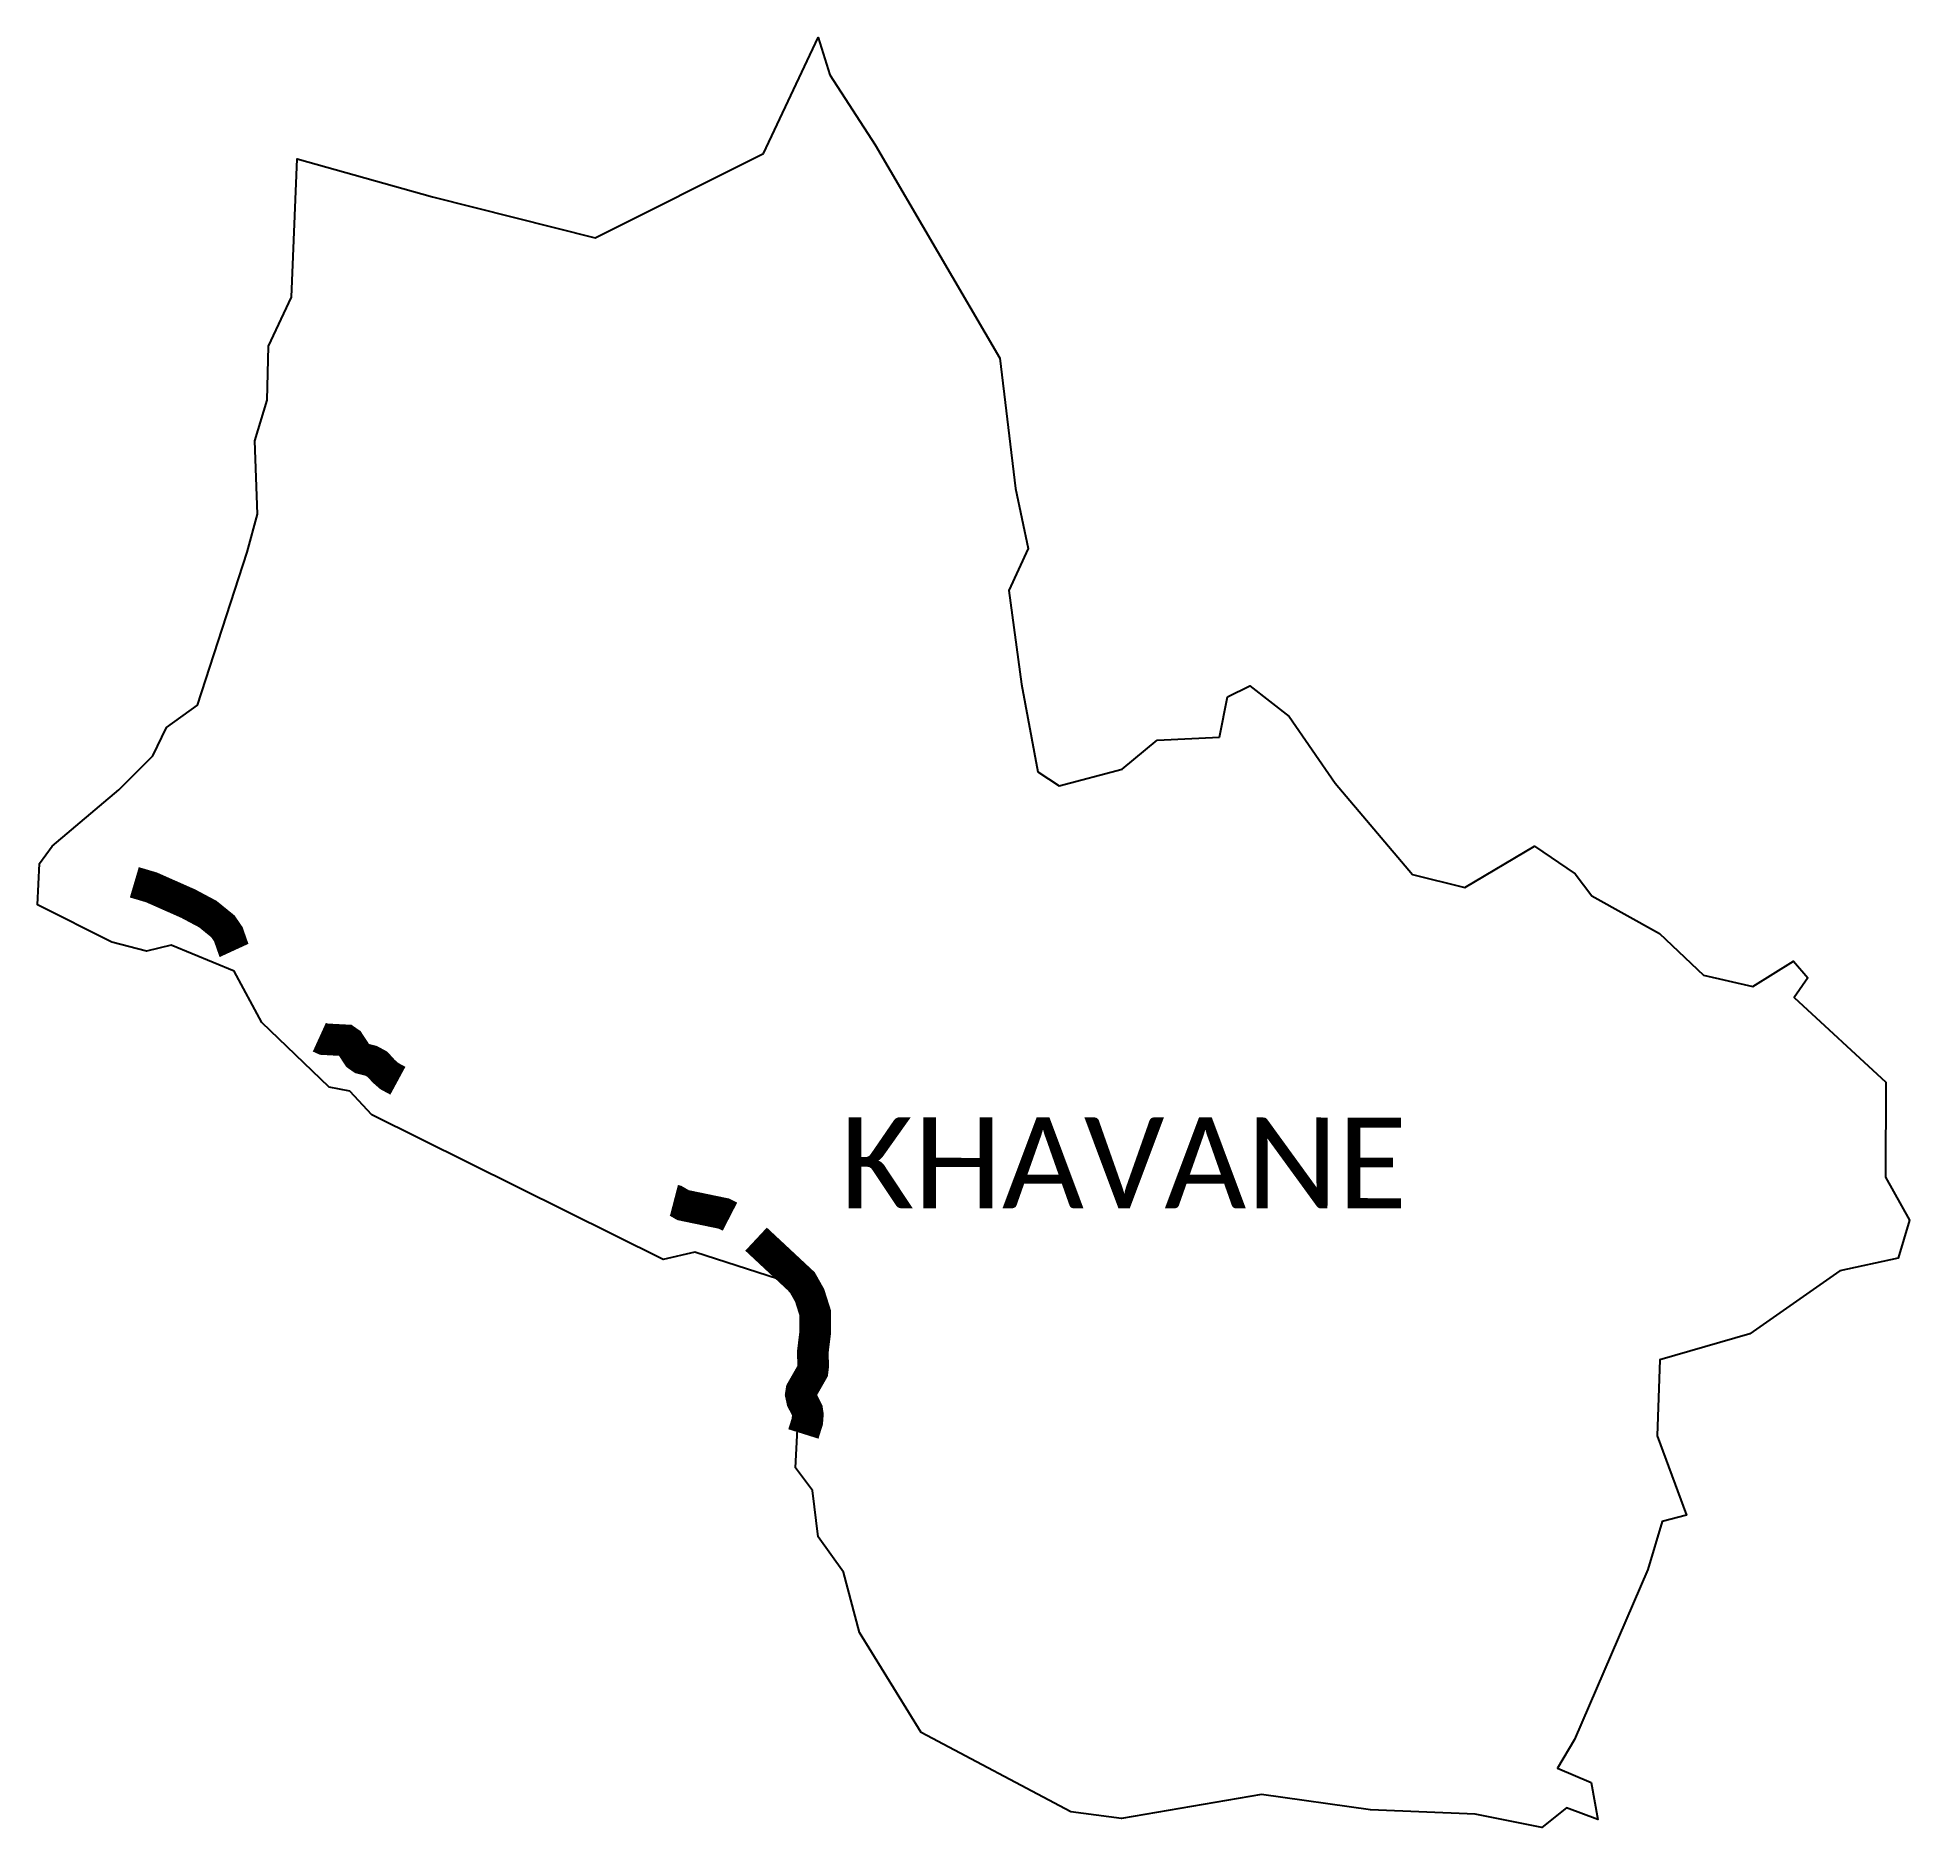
# Model space of a CAD drawing. Header units: metres. Extents: x 330680 to 359033, y 1759658 to 1931097.
# Drawn here: x 345459 to 348418, y 1759658 to 1762488 of the extents above; entities outside this region: 1.
import ezdxf

# ---------------------------------------------------------------- set-up
doc = ezdxf.new("R2010")
doc.units = ezdxf.units.M
for name, color, linetype in [('DITRICT NAME', 118, 'Continuous'), ('UNPROTECTED', 130, 'Continuous'), ('UNPROTECTED DUE TO CREEK', 150, 'Continuous'), ('village', 3, 'Continuous'), ('VILLAGE NAME', 250, 'Continuous')]:
    doc.layers.add(name, color=color, linetype=linetype)

msp = doc.modelspace()

# ---------------------------------------------------------------- linework, layer by layer
at = {"color": 3}
for points in [[(346606.6350101074, 1762304.576039608), (346692.7930830213, 1762488.238577931), (346711.250671683, 1762429.228252533), (346783.254754912, 1762318.218599117), (346980.1334404598, 1761981.292631219), (347004.7879606253, 1761774.87632819), (347024.7678321231, 1761680.029623811), (346994.6461618154, 1761613.859070882), (347014.2796644152, 1761465.85266506), (347040.5562942702, 1761327.102381662), (347073.7823719642, 1761304.984976935), (347173.8679864832, 1761331.269203152), (347228.7612804159, 1761377.289403345)], [(347327.648485752, 1761382.135534467), (347340.186256906, 1761445.549519969), (347375.4081708785, 1761463.055534483), (347437.4737063953, 1761414.46178103), (347510.2886528465, 1761309.083857056), (347632.506506902, 1761164.778310766), (347715.3076602767, 1761144.460601133), (347825.3291707663, 1761209.706324066), (347890.0292205884, 1761165.701547266), (347915.9594664825, 1761131.197892136), (348022.9932418048, 1761071.73523639), (348092.8114314956, 1761005.550720286), (348170.9628741803, 1760987.67962223), (348235.2297190002, 1761027.681882488), (348257.6353577775, 1761001.196699421), (348236.1784158272, 1760970.351959083), (348381.138919693, 1760836.605432679), (348380.3109295944, 1760686.124858471), (348418.4788621078, 1760618.277477834), (348400.5323566652, 1760558.177117541), (348308.2509431369, 1760537.914259512), (348166.1915046105, 1760438.521393991), (348023.795254854, 1760397.589141792), (348019.5088190736, 1760277.364538918), (348065.8762224698, 1760151.768767521), (348027.4459855662, 1760141.972704434), (348004.6172023567, 1760065.95276911), (347888.7400453642, 1759796.954213474), (347861.6932238021, 1759752.05607417), (347914.9171723738, 1759728.97425002), (347925.8082729073, 1759670.693517972), (347876.2580079183, 1759689.193952021), (347837.0049179718, 1759657.901777814), (347731.8330055514, 1759679.157154767), (347566.4836598815, 1759685.939719753), (347393.881282885, 1759710.255710217), (347172.7490849692, 1759672.44477144), (347092.306637617, 1759682.918793984), (346856.0581198736, 1759808.08997033), (346758.4799812093, 1759966.533357231), (346732.996625744, 1760061.942203776), (346692.902543302, 1760117.525042632), (346683.9677070542, 1760190.818897623), (346657.2126328027, 1760226.437383472), (346670.4303067859, 1760481.493219507), (346630.3467083554, 1760524.89635886), (346498.1401043645, 1760567.462758868), (346447.9841021593, 1760556.099158586), (345987.276718301, 1760784.899374163), (345952.6346555506, 1760821.991859912), (345919.9560835874, 1760828.561808455), (345813.4434677105, 1760930.878299268), (345769.9433358035, 1761011.846177814), (345670.2942173821, 1761053.025348895), (345631.10992482, 1761043.594935703), (345576.2948627524, 1761057.976348783), (345458.7103196848, 1761116.758012735), (345461.9176121806, 1761182.192451916), (345482.1619232186, 1761209.713935896), (345587.3579988725, 1761298.831972216), (345641.232214012, 1761352.212449351), (345662.6561317359, 1761397.236771719), (345711.9872427622, 1761432.264895541), (345790.373950165, 1761674.244400119), (345806.3843856319, 1761734.262262455), (345802.2830830656, 1761850.335914935), (345821.8034790885, 1761914.890169072), (345823.9792337259, 1762000.11441193), (345860.3482616121, 1762077.411124012), (345869.5324064771, 1762296.385309128), (346083.3908636002, 1762236.04885007), (346340.6466627916, 1762171.384665091)], [(347228.7612804159, 1761377.289403345), (347327.648485752, 1761382.135534467)]]:
    msp.add_lwpolyline(points, dxfattribs=at)
at = {"layer": 'UNPROTECTED', "const_width": 50, "flags": 128}
for points in [[(345611.8626389679, 1761152.439729109), (345638.9914399555, 1761144.410662073), (345697.1892877009, 1761118.654306715), (345728.1314767992, 1761102.159138173), (345751.9337985154, 1761082.8088761), (345760.5028830729, 1761070.278390699), (345765.2490036995, 1761056.715298469), (345769.4255553553, 1761044.82882352), (345769.4989657551, 1761044.669629825)], [(346594.8084582181, 1760588.252853184), (346627.8428623003, 1760557.429933), (346667.7449014231, 1760520.199130713), (346679.5382382855, 1760499.238296197), (346680.0489533063, 1760497.629370671)], [(346687.0680044384, 1760430.287700124), (346684.4456663674, 1760409.129916771), (346685.2209052701, 1760387.958508798), (346684.1088312826, 1760379.478260226), (346678.4189093883, 1760369.525862205), (346671.8915878115, 1760358.108745493), (346666.5707195633, 1760348.801869299), (346665.6171033345, 1760342.614010378), (346667.6474415841, 1760333.221884684), (346672.6263823453, 1760323.472415839), (346675.7002038702, 1760317.453439388), (346676.6901680915, 1760310.676401002), (346675.8776182255, 1760300.114693781), (346675.0406562972, 1760297.44580326), (346669.6393604924, 1760280.222239453)]]:
    msp.add_lwpolyline(points, dxfattribs=at)
at = {"layer": 'UNPROTECTED', "flags": 128}
for points in [[(345904.4119873352, 1760907.60963766, 50, 50, 0), (345911.4070738989, 1760904.4257832, 50, 50, 0), (345926.1645962761, 1760903.632324904, 50, 50, 0), (345938.7964905094, 1760902.9531539, 50, 50, 0), (345946.8529801465, 1760902.519985758, 50, 50, 0), (345951.3950987516, 1760899.349945443, 50, 50, 0), (345957.10782179, 1760890.626599194, 50, 50, 0), (345965.2543297883, 1760878.186855572, 50, 50, 0), (345971.5471645642, 1760873.814256001, 50, 50, 0), (345986.1461153475, 1760870.166225842, 50, 50, 0), (345996.1423442491, 1760864.773213433, 50, 50, 0), (346006.2981811601, 1760853.670535631, 50, 50, 0), (346015.1097869786, 1760845.959748591, 50, 50, 0), (346024.7888726924, 1760840.725845176, 50, 50, 0), (346028.5589154477, 1760838.687218777, 50, 50, 0)], [(346465.0218808063, 1760649.745010761, 50, 50, 0), (346467.0409020595, 1760649.220172748, 50, 50, 0), (346479.4395424274, 1760641.990886042, 50, 50, 0), (346493.1295566896, 1760639.150920907, 50, 50, 0), (346522.8934198417, 1760632.976469077, 50, 50, 0), (346544.1157023326, 1760628.573950483, 50, 50, 0), (346553.5371497751, 1760623.718517469, 0, 0, 0)]]:
    msp.add_lwpolyline(points, format="xyseb", dxfattribs=at)
at = {"layer": 'UNPROTECTED DUE TO CREEK', "const_width": 50, "flags": 128}
msp.add_lwpolyline([(346687.0680044384, 1760430.287700124), (346688.0617205547, 1760438.30528967), (346688.0617205547, 1760472.386436287), (346680.0489533063, 1760497.629370671)], dxfattribs=at)
at = {"layer": 'village'}
msp.add_lwpolyline([(346340.6466627916, 1762171.384665091), (346606.6350101074, 1762304.576039608)], dxfattribs=at)

# ---------------------------------------------------------------- texts
at = {"layer": 'DITRICT NAME', "insert": (330214.0778258176, 1930543.709798392), "char_height": 4163.821459485142, "attachment_point": 1, "rotation": 1.1028329887230701}
msp.add_mtext_dynamic_manual_height_columns('{\\fCalibri|b0|i0|c0|p34;RATNAGIRI}', width=3511.448806560773, gutter_width=20819.10729742571, heights=[0], dxfattribs=at)
at = {"layer": 'VILLAGE NAME', "insert": (346727.7555953718, 1760780.843770973), "char_height": 143.6998292004773, "attachment_point": 1, "rotation": 359.97929653435835}
msp.add_mtext_dynamic_manual_height_columns('{\\fCalibri|b0|i0|c0|p34;KHAVANE}', width=1418.000350885173, gutter_width=718.4991460023863, heights=[0], dxfattribs=at)

doc.saveas('drawing.dxf')
